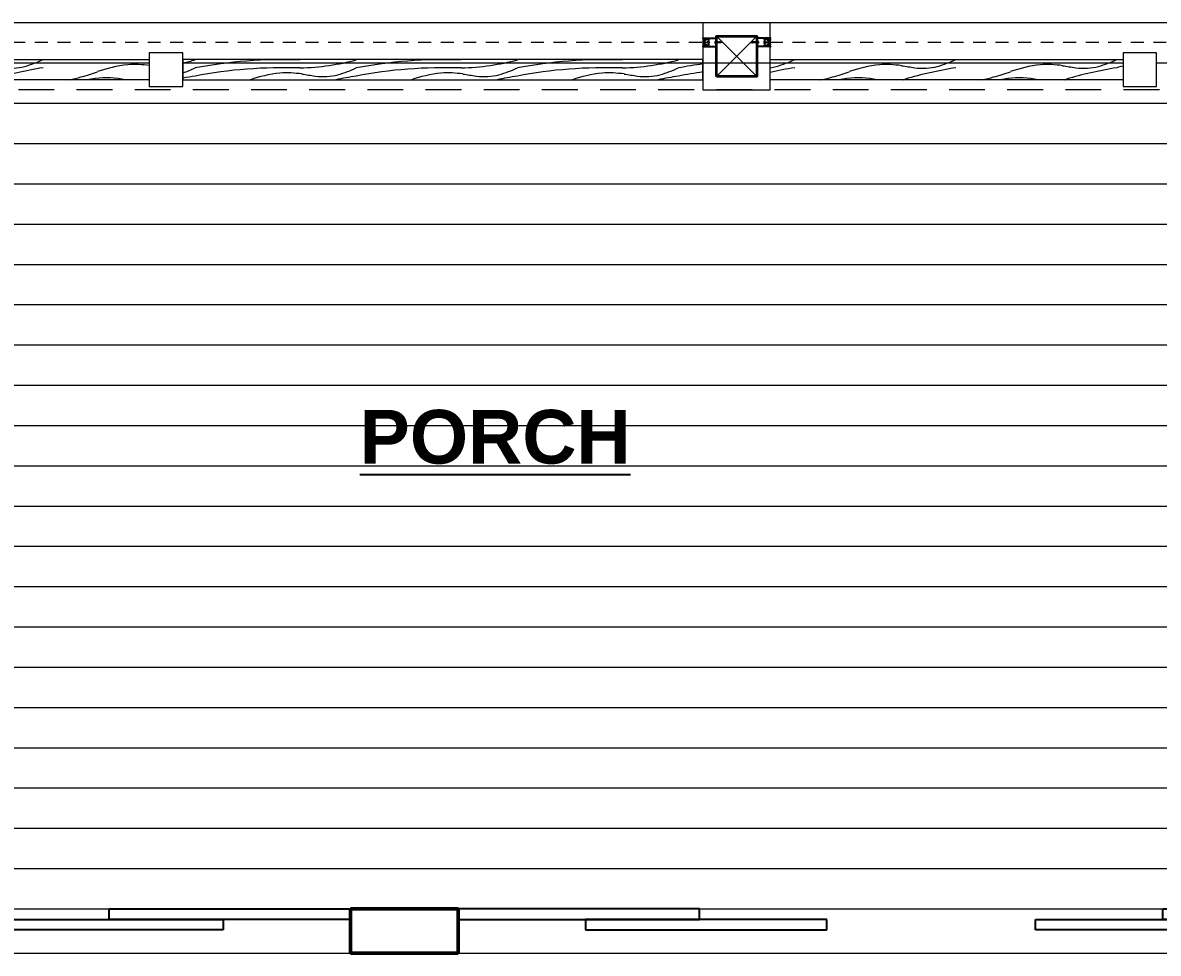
# Model space of a CAD drawing. Header units: inches. Extents: x -1373 to 690, y -94 to 608.
# Drawn here: x 105.1 to 274.3, y 306 to 444.6 of the extents above; entities that cross this region are included whole.
import ezdxf

# ---------------------------------------------------------------- set-up
doc = ezdxf.new("R2010")
doc.units = ezdxf.units.IN
doc.header["$MEASUREMENT"] = 0
for name, pattern in [('Dashed', [8.666667, 5.333333, -3.333334]), ('PHANTOM2', [1.25, 0.625, -0.125, 0.125, -0.125, 0.125, -0.125]), ('short Dashed', [3.36, 1.92, -1.44]), ('Wipeout_Contour', [39.370079, 0, -39.370079])]:
    doc.linetypes.add(name, pattern=pattern)
for name, color, linetype, lineweight, true_color in [('0_Pen_No__21', 7, 'Continuous', 13, 0x3687d9), ('0_Pen_No__22', 7, 'Continuous', 13, 0x650066), ('A-BEAM.N_Pen_No__2', 7, 'Continuous', 18, 0x404040), ('A-COLS.N_Pen_No__21', 7, 'Continuous', 13, 0x3687d9), ('A-COLS.N_Pen_No__22', 7, 'Continuous', 13, 0x650066), ('A-STRS-EXTR.N_Pen_No__2', 7, 'Continuous', 18, 0x404040), ('Doors_Pen_No__3', 7, 'Continuous', 25, 0x8c4600), ('Doors_Pen_No__6', 7, 'Continuous', 18, 0x2c53a6), ('Skin Separator Lines_Pen_No__25', 7, 'Continuous', 35, 0xd9610b)]:
    doc.layers.add(name, color=color, linetype=linetype, lineweight=lineweight, true_color=true_color)
for name, color, linetype, lineweight in [('A-ANNO-MRKR-ROOM_Pen_No__7', 172, 'Continuous', 25), ('A-COLS.N_Pen_No__23', 7, 'Continuous', 20), ('A-WALL-EXTR.N_Pen_No__1', 7, 'Continuous', 50), ('A-WALL-PRTL.N_Pen_No__23', 7, 'Continuous', 20), ('Cover Fills_Pen_No__96', 8, 'Continuous', 18), ('Doors_Pen_No__1', 7, 'Continuous', 50)]:
    doc.layers.add(name, color=color, linetype=linetype, lineweight=lineweight)
for name, color, linetype in [('A-BEAM.N', 7, 'Continuous'), ('A-COLS.N', 7, 'Continuous'), ('A-STRS-EXTR.N', 7, 'Continuous'), ('A-WALL-EXTR.N', 7, 'Continuous'), ('A-WALL-PRTL.N', 7, 'Continuous'), ('Cover Fills', 7, 'Continuous'), ('Doors', 7, 'Continuous')]:
    doc.layers.add(name, color=color, linetype=linetype)
doc.styles.add('GENERATED_STYLE_2', font='')
doc.styles.get('GENERATED_STYLE_2').set_extended_font_data('Arial', bold=True)

# ---------------------------------------------------------------- blocks, each defined once
blk = doc.blocks.new('Slab_6', base_point=(-3.57, 312.64))
at = {"layer": 'Cover Fills_Pen_No__96', "linetype": 'Continuous', "lineweight": 18}
h = blk.add_hatch(dxfattribs=at)
h.set_pattern_fill('06___Parallel_06__H', color=8, style=0, pattern_type=2)
h.set_pattern_definition([(0, (214.9315, 384.6384), (0, 6), [])])
h.paths.add_polyline_path([(-3.57, 312.64), (484.43, 312.64), (484.43, 336.64), (628.43, 336.64), (628.43, 328.64), (676.43, 328.64), (676.43, 384.64), (628.43, 384.64), (628.43, 420.64), (336.43, 420.64), (336.43, 444.64), (36.43, 444.64), (36.43, 424.64), (-3.57, 424.64)])
at = {"layer": 'A-STRS-EXTR.N_Pen_No__2', "color": 49, "linetype": 'Continuous', "lineweight": 18, "true_color": 0x404040, "flags": 128}
blk.add_lwpolyline([(-3.57, 312.64), (484.43, 312.64), (484.43, 336.64), (628.43, 336.64), (628.43, 328.64), (676.43, 328.64), (676.43, 384.64), (628.43, 384.64), (628.43, 420.64), (336.43, 420.64), (336.43, 444.64), (36.43, 444.64), (36.43, 424.64), (-3.57, 424.64)], close=True, dxfattribs=at)
blk = doc.blocks.new('*X24')
at = {"layer": 'Cover Fills_Pen_No__96', "color": 8, "linetype": 'Continuous', "lineweight": 18}
for centre, major_axis, start_param, end_param in [((210.07, 444.55), (14.76, 0), 5.227548, 5.459843), ((235.72, 432.17), (12.78, 0), 1.807645, 2.196749), ((233.67, 434.36), (8.1, 0), 1.279522, 1.688594), ((234.07, 444.55), (14.76, 0), 5.227548, 5.459843), ((259.72, 432.17), (12.78, 0), 1.807645, 2.196749), ((257.67, 434.36), (8.1, 0), 1.279522, 1.688594), ((258.07, 444.55), (14.76, 0), 5.227548, 5.459843), ((215.22, 440), (4.31, 0), 4.999261, 5.227548), ((230.66, 421.32), (34.86, 0), 1.878454, 1.990994), ((216.06, 445.5), (20.32, 0), 5.112543, 5.208763), ((214.91, 446.56), (22.74, 0), 5.208763, 5.338342), ((446.22, 788.85), (732.06, 0), 4.421115, 4.423958), ((254.66, 421.32), (34.86, 0), 1.878454, 2.116194), ((239.22, 440), (4.31, 0), 4.423958, 5.227548), ((240.06, 445.5), (20.32, 0), 5.112543, 5.208763), ((238.91, 446.56), (22.74, 0), 5.208763, 5.338342), ((470.22, 788.85), (732.06, 0), 4.421115, 4.423958), ((278.66, 421.32), (34.86, 0), 1.878454, 2.116194), ((263.22, 440), (4.31, 0), 4.423958, 5.227548), ((277.69, 429.11), (20.09, 0), 2.016916, 2.068595), ((232.88, 426.54), (20.17, 0), 1.821347, 1.882366), ((229.62, 432.92), (7, 0), 1.1682, 1.821347), ((234.31, 438.09), (4.36, 0), 5.172557, 5.257787), ((256.88, 426.54), (20.17, 0), 1.821347, 1.882366), ((253.62, 432.92), (7, 0), 1.1682, 1.821347), ((258.31, 438.09), (4.36, 0), 5.172557, 5.257787)]:
    blk.add_ellipse(centre, major_axis=major_axis, ratio=0.5, start_param=start_param, end_param=end_param, dxfattribs=at)
blk = doc.blocks.new('Slab_17', base_point=(269.02, 439.14))
at = {"layer": 'A-WALL-PRTL.N_Pen_No__23', "color": 7, "linetype": 'Continuous', "lineweight": 20, "flags": 128}
blk.add_lwpolyline([(269.02, 439.14), (269.02, 436.14), (216.43, 436.14), (216.43, 439.14)], close=True, dxfattribs=at)
at = {"layer": 'A-WALL-PRTL.N', "color": 7, "linetype": 'Continuous', "lineweight": 20}
blk.add_blockref('*X24', (0, 0), dxfattribs=at)
blk = doc.blocks.new('*X26')
at = {"layer": 'Cover Fills_Pen_No__96', "color": 8, "linetype": 'Continuous', "lineweight": 18}
for centre, major_axis, start_param, end_param in [((121.18, 447.93), (20.09, 0), 5.10884, 5.210188), ((144.01, 420.84), (36.59, 0), 1.504981, 1.941007), ((145.18, 447.93), (20.09, 0), 4.774161, 5.210188), ((168.01, 420.84), (36.59, 0), 1.504981, 1.941007), ((169.18, 447.93), (20.09, 0), 4.774161, 5.210188), ((192.01, 420.84), (36.59, 0), 1.504981, 1.941007), ((193.18, 447.93), (20.09, 0), 4.774161, 5.210188), ((216.01, 420.84), (36.59, 0), 1.835544, 1.941007), ((120.74, 443.31), (14.76, 0), 5.301261, 5.459843), ((141.33, 420.08), (34.86, 0), 1.878454, 1.934208), ((144.01, 419.64), (36.59, 0), 1.504981, 1.941007), ((146.39, 430.93), (12.78, 0), 1.807645, 2.187993), ((144.34, 433.12), (8.1, 0), 1.279522, 1.688594), ((356.89, 787.61), (732.06, 0), 4.421115, 4.423958), ((149.89, 438.76), (4.31, 0), 4.423958, 5.227548), ((165.33, 420.08), (34.86, 0), 1.878454, 1.971211), ((144.74, 443.31), (14.76, 0), 5.227548, 5.459843), ((168.01, 419.64), (36.59, 0), 1.504981, 1.941007), ((170.39, 430.93), (12.78, 0), 1.807645, 2.187993), ((168.34, 433.12), (8.1, 0), 1.279522, 1.688594), ((380.89, 787.61), (732.06, 0), 4.421115, 4.423958), ((173.89, 438.76), (4.31, 0), 4.423958, 5.227548), ((189.33, 420.08), (34.86, 0), 1.878454, 1.971211), ((168.74, 443.31), (14.76, 0), 5.227548, 5.459843), ((192.01, 419.64), (36.59, 0), 1.504981, 1.941007), ((194.39, 430.93), (12.78, 0), 1.807645, 2.187993), ((192.34, 433.12), (8.1, 0), 1.279522, 1.688594), ((404.89, 787.61), (732.06, 0), 4.421115, 4.423958), ((197.89, 438.76), (4.31, 0), 4.423958, 5.227548), ((213.33, 420.08), (34.86, 0), 1.878454, 1.971211), ((192.74, 443.31), (14.76, 0), 5.227548, 5.459843), ((216.01, 419.64), (36.59, 0), 1.835544, 1.941007)]:
    blk.add_ellipse(centre, major_axis=major_axis, ratio=0.5, start_param=start_param, end_param=end_param, dxfattribs=at)
blk = doc.blocks.new('Slab_18', base_point=(128.93, 439.14))
at = {"layer": 'A-WALL-PRTL.N_Pen_No__23', "color": 7, "linetype": 'Continuous', "lineweight": 20, "flags": 128}
blk.add_lwpolyline([(128.93, 439.14), (128.93, 436.14), (206.43, 436.14), (206.43, 439.14)], close=True, dxfattribs=at)
at = {"layer": 'A-WALL-PRTL.N', "color": 7, "linetype": 'Continuous', "lineweight": 20}
blk.add_blockref('*X26', (0, 0), dxfattribs=at)
blk = doc.blocks.new('*X28')
at = {"layer": 'Cover Fills_Pen_No__96', "color": 8, "linetype": 'Continuous', "lineweight": 18}
for centre, major_axis, start_param, end_param in [((51.72, 432.17), (12.78, 0), 1.807645, 1.997035), ((49.67, 434.36), (8.1, 0), 1.279522, 1.688594), ((50.07, 444.55), (14.76, 0), 5.227548, 5.459843), ((75.72, 432.17), (12.78, 0), 1.807645, 2.196749), ((73.67, 434.36), (8.1, 0), 1.279522, 1.688594), ((74.07, 444.55), (14.76, 0), 5.227548, 5.459843), ((99.72, 432.17), (12.78, 0), 1.807645, 2.196749), ((97.67, 434.36), (8.1, 0), 1.279522, 1.688594), ((98.07, 444.55), (14.76, 0), 5.227548, 5.459843), ((123.72, 432.17), (12.78, 0), 1.807645, 2.196749), ((121.67, 434.36), (8.1, 0), 1.287402, 1.688594), ((262.22, 788.85), (732.06, 0), 4.421115, 4.423958), ((70.66, 421.32), (34.86, 0), 1.878454, 2.116194), ((55.22, 440), (4.31, 0), 4.423958, 5.227548), ((56.06, 445.5), (20.32, 0), 5.112543, 5.208763), ((54.91, 446.56), (22.74, 0), 5.208763, 5.338342), ((286.22, 788.85), (732.06, 0), 4.421115, 4.423958), ((94.66, 421.32), (34.86, 0), 1.878454, 2.116194), ((79.22, 440), (4.31, 0), 4.423958, 5.227548), ((80.06, 445.5), (20.32, 0), 5.112543, 5.208763), ((78.91, 446.56), (22.74, 0), 5.208763, 5.338342), ((310.22, 788.85), (732.06, 0), 4.421115, 4.423958), ((118.66, 421.32), (34.86, 0), 1.878454, 2.116194), ((103.22, 440), (4.31, 0), 4.423958, 5.227548), ((104.06, 445.5), (20.32, 0), 5.112543, 5.208763), ((102.91, 446.56), (22.74, 0), 5.208763, 5.338342), ((45.62, 432.92), (7, 0), 1.1682, 1.454349), ((50.31, 438.09), (4.36, 0), 5.172557, 5.257787), ((72.88, 426.54), (20.17, 0), 1.821347, 1.882366), ((69.62, 432.92), (7, 0), 1.1682, 1.821347), ((74.31, 438.09), (4.36, 0), 5.172557, 5.257787), ((96.88, 426.54), (20.17, 0), 1.821347, 1.882366), ((93.62, 432.92), (7, 0), 1.1682, 1.821347), ((98.31, 438.09), (4.36, 0), 5.172557, 5.257787), ((120.88, 426.54), (20.17, 0), 1.821347, 1.882366), ((117.62, 432.92), (7, 0), 1.1682, 1.821347)]:
    blk.add_ellipse(centre, major_axis=major_axis, ratio=0.5, start_param=start_param, end_param=end_param, dxfattribs=at)
blk = doc.blocks.new('Slab_19', base_point=(123.93, 439.14))
at = {"layer": 'A-WALL-PRTL.N_Pen_No__23', "color": 7, "linetype": 'Continuous', "lineweight": 20, "flags": 128}
blk.add_lwpolyline([(123.93, 439.14), (123.93, 436.14), (46.43, 436.14), (46.43, 439.14)], close=True, dxfattribs=at)
at = {"layer": 'A-WALL-PRTL.N', "color": 7, "linetype": 'Continuous', "lineweight": 20}
blk.add_blockref('*X28', (0, 0), dxfattribs=at)
blk = doc.blocks.new('RD03 Slider 1')
at = {"layer": 'Doors_Pen_No__1', "color": 7, "linetype": 'Continuous', "lineweight": 50}
for p, q in [((-70.5, 0), (-70.5, -6.62)), ((70.5, 0), (70.5, -6.62))]:
    blk.add_line(p, q, dxfattribs=at)
at = {"layer": 'Doors_Pen_No__3', "color": 34, "linetype": 'Continuous', "lineweight": 25, "true_color": 0x8c4600}
for p, q in [((-34.5, 0), (-70.5, 0)), ((-70.5, 0), (-70.5, -1.57)), ((-70.5, 0), (-70.5, -6.62)), ((-34.5, -1.57), (-34.5, 0)), ((34.5, 0), (70.5, 0)), ((34.5, -1.57), (34.5, 0)), ((70.5, 0), (70.5, -1.57)), ((70.5, 0), (70.5, -6.62)), ((-70.5, -1.57), (-34.5, -1.57)), ((-15.53, -1.57), (-51.52, -1.57)), ((-51.52, -1.57), (-51.52, -3.15)), ((-15.53, -3.15), (-15.53, -1.57)), ((15.53, -1.57), (51.52, -1.57)), ((15.53, -3.15), (15.53, -1.57)), ((70.5, -1.57), (34.5, -1.57)), ((51.52, -1.57), (51.52, -3.15)), ((-51.52, -3.15), (-15.53, -3.15)), ((51.52, -3.15), (15.53, -3.15))]:
    blk.add_line(p, q, dxfattribs=at)
at = {"layer": 'Doors_Pen_No__6', "color": 167, "linetype": 'Continuous', "lineweight": 18, "true_color": 0x2c53a6}
for p, q in [((-70.5, 0), (70.5, 0)), ((-70.5, -6.62), (70.5, -6.62))]:
    blk.add_line(p, q, dxfattribs=at)
blk = doc.blocks.new('Wall_5', base_point=(484.43, 312.64))
at = {"layer": 'A-WALL-EXTR.N_Pen_No__1', "color": 7, "linetype": 'Continuous', "lineweight": 50, "flags": 128}
for points in [[(169.93, 312.64), (153.93, 312.64)], [(153.93, 306.01), (169.93, 306.01)]]:
    blk.add_lwpolyline(points, dxfattribs=at)
at = {"layer": 'Doors', "color": 34, "linetype": 'Continuous', "lineweight": 25, "true_color": 0x8c4600, "zscale": 39.37007874015748}
for p in [(83.43, 312.64), (240.43, 312.64)]:
    blk.add_blockref('RD03 Slider 1', p, dxfattribs=at)
blk = doc.blocks.new('Beam_1', base_point=(331.43, 439.64))
at = {"layer": 'A-BEAM.N_Pen_No__2', "color": 49, "linetype": 'Dashed', "lineweight": 18, "true_color": 0x404040}
for p, q in [((336.43, 444.64), (36.43, 444.64)), ((326.43, 434.64), (46.43, 434.64))]:
    blk.add_line(p, q, dxfattribs=at)
blk = doc.blocks.new('Column_11', base_point=(211.43, 439.64))
at = {"layer": 'A-COLS.N_Pen_No__21', "color": 145, "linetype": 'Continuous', "lineweight": 13, "true_color": 0x3687d9}
for p, q in [((208.43, 436.64), (214.43, 442.64)), ((214.43, 436.64), (208.43, 442.64))]:
    blk.add_line(p, q, dxfattribs=at)
at = {"layer": 'A-COLS.N_Pen_No__22', "color": 206, "linetype": 'Continuous', "lineweight": 13, "true_color": 0x650066, "flags": 128}
blk.add_lwpolyline([(206.43, 434.64), (216.43, 434.64), (216.43, 444.64), (206.43, 444.64)], close=True, dxfattribs=at)
at = {"layer": 'Skin Separator Lines_Pen_No__25', "color": 32, "linetype": 'Continuous', "lineweight": 35, "true_color": 0xd9610b, "flags": 128}
blk.add_lwpolyline([(208.43, 436.64), (208.43, 442.64), (214.43, 442.64), (214.43, 436.64)], close=True, dxfattribs=at)
blk = doc.blocks.new('Column_17', base_point=(271.52, 437.64))
at = {"color": 254, "linetype": 'Wipeout_Contour', "lineweight": 0, "ltscale": 2060.123673}
blk.add_wipeout([(274.02, 435.14), (274.02, 440.14), (269.02, 440.14), (269.02, 435.14)], dxfattribs=at).dxf.layer = 'Cover Fills'
at = {"layer": 'A-COLS.N_Pen_No__23', "color": 7, "linetype": 'Continuous', "lineweight": 20, "flags": 128}
blk.add_lwpolyline([(274.02, 435.14), (274.02, 440.14), (269.02, 440.14), (269.02, 435.14)], close=True, dxfattribs=at)
blk = doc.blocks.new('Column_18', base_point=(126.43, 437.64))
at = {"color": 254, "linetype": 'Wipeout_Contour', "lineweight": 0, "ltscale": 1822.166638}
blk.add_wipeout([(128.93, 435.14), (128.93, 440.14), (123.93, 440.14), (123.93, 435.14)], dxfattribs=at).dxf.layer = 'Cover Fills'
at = {"layer": 'A-COLS.N_Pen_No__23', "color": 7, "linetype": 'Continuous', "lineweight": 20, "flags": 128}
blk.add_lwpolyline([(128.93, 435.14), (128.93, 440.14), (123.93, 440.14), (123.93, 435.14)], close=True, dxfattribs=at)

msp = doc.modelspace()

# ---------------------------------------------------------------- linework, layer by layer
at = {"layer": '0_Pen_No__21', "color": 145, "linetype": 'short Dashed', "lineweight": 13, "true_color": 0x3687d9}
for p, q in [((46.41, 441.74), (206.46, 441.74)), ((216.43, 441.74), (326.43, 441.74))]:
    msp.add_line(p, q, dxfattribs=at)
at = {"layer": '0_Pen_No__22', "color": 206, "linetype": 'Continuous', "lineweight": 13, "true_color": 0x650066}
for p, q in [((206.36, 442.33), (206.36, 442.39)), ((206.37, 442.41), (208.42, 442.41)), ((206.37, 442.31), (206.41, 442.31)), ((206.37, 441.81), (206.37, 441.8)), ((206.37, 441.65), (206.37, 441.64)), ((206.38, 441.79), (206.42, 441.79)), ((206.42, 441.66), (206.38, 441.66)), ((206.41, 442.14), (206.41, 442.04)), ((206.5, 442.2), (206.44, 442.2)), ((206.5, 441.98), (206.44, 441.98)), ((206.5, 442.31), (206.51, 442.31)), ((206.57, 442.23), (206.5, 442.23)), ((206.5, 442.23), (206.5, 442.13)), ((206.5, 442.2), (206.5, 441.98)), ((206.55, 442.15), (206.5, 442.04)), ((206.91, 442.14), (206.5, 442.14)), ((206.5, 442.07), (206.5, 441.92)), ((206.91, 442.04), (206.5, 442.04)), ((206.6, 442.15), (206.55, 442.03)), ((206.55, 442.14), (206.55, 442.15)), ((206.55, 442.03), (206.55, 442.04)), ((206.57, 442.23), (206.57, 442.17)), ((206.65, 442.23), (206.57, 442.23)), ((206.57, 442.16), (206.57, 442.23)), ((206.57, 442.17), (206.64, 442.17)), ((206.62, 442.16), (206.57, 442.16)), ((206.57, 442.04), (206.62, 442.04)), ((206.57, 441.92), (206.57, 442.04)), ((206.57, 442.03), (206.57, 441.94)), ((206.64, 442.03), (206.57, 442.03)), ((206.57, 441.94), (206.8, 441.94)), ((206.6, 442.31), (206.61, 442.31)), ((206.66, 442.15), (206.6, 442.03)), ((206.6, 442.14), (206.6, 442.15)), ((206.6, 442.03), (206.6, 442.04)), ((206.62, 442.04), (206.62, 442.16)), ((206.64, 442.17), (206.64, 442.03)), ((206.65, 442.33), (206.65, 442.23)), ((206.78, 442.23), (206.65, 442.33)), ((206.71, 442.15), (206.66, 442.03)), ((206.66, 442.14), (206.66, 442.15)), ((206.66, 442.03), (206.66, 442.04)), ((206.7, 442.31), (206.71, 442.31)), ((206.71, 442.14), (206.71, 442.15)), ((206.76, 442.15), (206.71, 442.03)), ((206.71, 442.03), (206.71, 442.04)), ((206.75, 441.76), (207.06, 441.76)), ((207.06, 441.69), (206.75, 441.69)), ((206.82, 442.15), (206.76, 442.03)), ((206.76, 442.14), (206.76, 442.15)), ((206.76, 442.03), (206.76, 442.04)), ((206.88, 442.23), (206.78, 442.23)), ((206.93, 442.09), (206.78, 442.06)), ((206.8, 442.31), (206.8, 442.31)), ((206.8, 442.15), (206.83, 442.19)), ((206.8, 441.94), (206.8, 442.15)), ((206.82, 442.14), (206.82, 442.15)), ((206.83, 442.19), (206.88, 442.19)), ((206.91, 442.14), (206.85, 442.07)), ((206.9, 442.31), (206.9, 442.31)), ((206.91, 442.14), (206.93, 442.09)), ((206.93, 442.09), (206.91, 442.04)), ((207, 442.31), (207, 442.31)), ((207.09, 442.31), (207.1, 442.31)), ((207.39, 442.18), (207.09, 442.18)), ((207.13, 441.83), (207.13, 441.89)), ((207.14, 441.9), (207.19, 441.9)), ((207.19, 442.31), (207.2, 442.31)), ((207.39, 442.14), (207.19, 442.14)), ((207.2, 441.89), (207.2, 441.84)), ((207.29, 442.31), (207.3, 442.31)), ((207.39, 442.31), (207.4, 442.31)), ((207.39, 442.18), (207.39, 442.14)), ((207.49, 442.31), (207.5, 442.31)), ((207.59, 442.31), (208.32, 442.31)), ((208.2, 441.85), (208.3, 441.85)), ((208.2, 441.85), (208.2, 441.6)), ((208.2, 441.81), (208.3, 441.81)), ((208.2, 441.65), (208.3, 441.65)), ((208.3, 441.93), (208.33, 441.93)), ((208.3, 441.93), (208.3, 441.53)), ((208.33, 441.93), (208.33, 441.53)), ((208.33, 441.82), (208.39, 441.79)), ((208.33, 441.63), (208.4, 441.82)), ((208.33, 441.67), (208.34, 441.67)), ((208.34, 442.3), (208.34, 441.16)), ((208.34, 441.63), (208.41, 441.82)), ((208.35, 441.67), (208.44, 441.67)), ((208.4, 441.82), (208.41, 441.82)), ((208.4, 441.79), (208.48, 441.79)), ((208.42, 441.79), (208.41, 441.82)), ((208.43, 441.63), (208.42, 441.67)), ((208.43, 442.39), (208.43, 441.07)), ((208.43, 441.63), (208.5, 441.82)), ((208.44, 441.63), (208.51, 441.82)), ((208.45, 441.67), (208.54, 441.67)), ((208.5, 441.82), (208.51, 441.82)), ((208.5, 441.79), (208.58, 441.79)), ((208.52, 441.79), (208.51, 441.82)), ((208.53, 441.63), (208.52, 441.67)), ((208.53, 441.63), (208.6, 441.82)), ((208.54, 441.63), (208.61, 441.82)), ((208.55, 441.67), (208.64, 441.67)), ((208.59, 441.79), (208.68, 441.79)), ((208.6, 441.82), (208.61, 441.82)), ((208.62, 441.79), (208.61, 441.82)), ((208.63, 441.63), (208.62, 441.67)), ((208.63, 441.63), (208.7, 441.82)), ((208.64, 441.63), (208.71, 441.82)), ((208.65, 441.67), (208.74, 441.67)), ((208.69, 441.79), (208.78, 441.79)), ((208.7, 441.82), (208.71, 441.82)), ((208.72, 441.79), (208.71, 441.82)), ((208.73, 441.63), (208.72, 441.67)), ((208.73, 441.63), (208.8, 441.82)), ((208.74, 441.63), (208.81, 441.82)), ((208.75, 441.67), (208.84, 441.67)), ((208.79, 441.79), (208.88, 441.79)), ((208.8, 441.82), (208.81, 441.82)), ((208.82, 441.79), (208.81, 441.82)), ((208.83, 441.63), (208.82, 441.67)), ((208.83, 441.63), (208.89, 441.82)), ((208.84, 441.63), (208.91, 441.82)), ((208.85, 441.67), (208.94, 441.67)), ((208.89, 441.82), (208.91, 441.82)), ((208.89, 441.79), (208.98, 441.79)), ((208.92, 441.79), (208.91, 441.82)), ((208.93, 441.63), (208.91, 441.67)), ((208.93, 441.63), (208.99, 441.81)), ((208.94, 441.63), (209, 441.81)), ((208.95, 441.67), (209.04, 441.67)), ((209, 441.81), (208.99, 441.81)), ((208.99, 441.79), (209.08, 441.79)), ((209.01, 441.79), (209, 441.81)), ((209.03, 441.66), (209.08, 441.8)), ((209.03, 441.66), (209.03, 441.67)), ((209.05, 441.66), (209.03, 441.66)), ((209.05, 441.66), (209.09, 441.8)), ((209.05, 441.67), (209.08, 441.67)), ((209.09, 441.8), (209.08, 441.8)), ((209.25, 441.71), (209.08, 441.67)), ((209.1, 441.78), (209.09, 441.8)), ((209.17, 441.77), (209.09, 441.79)), ((209.14, 441.67), (209.13, 441.68)), ((209.14, 441.67), (209.18, 441.78)), ((209.15, 441.67), (209.14, 441.67)), ((209.15, 441.67), (209.19, 441.77)), ((209.19, 441.77), (209.18, 441.78)), ((209.26, 441.74), (209.18, 441.76)), ((209.19, 441.76), (209.19, 441.77)), ((209.25, 441.7), (209.24, 441.71)), ((209.25, 441.7), (209.27, 441.75)), ((209.26, 441.7), (209.25, 441.7)), ((209.26, 441.7), (209.28, 441.75)), ((209.32, 441.73), (209.26, 441.71)), ((209.28, 441.75), (209.27, 441.75)), ((209.32, 441.73), (209.27, 441.74)), ((209.28, 441.74), (209.28, 441.75)), ((213.56, 441.71), (213.61, 441.72)), ((213.56, 441.71), (213.62, 441.7)), ((213.6, 441.72), (213.61, 441.73)), ((213.62, 441.68), (213.61, 441.73)), ((213.61, 441.73), (213.62, 441.73)), ((213.62, 441.73), (213.7, 441.75)), ((213.64, 441.68), (213.62, 441.73)), ((213.62, 441.68), (213.64, 441.68)), ((213.63, 441.69), (213.8, 441.65)), ((213.64, 441.68), (213.64, 441.69)), ((213.69, 441.74), (213.7, 441.75)), ((213.7, 441.75), (213.71, 441.76)), ((213.73, 441.65), (213.7, 441.75)), ((213.71, 441.75), (213.79, 441.77)), ((213.74, 441.65), (213.71, 441.76)), ((213.73, 441.65), (213.74, 441.65)), ((213.74, 441.65), (213.75, 441.66)), ((213.78, 441.77), (213.79, 441.78)), ((213.84, 441.64), (213.79, 441.78)), ((213.79, 441.78), (213.8, 441.78)), ((213.85, 441.64), (213.8, 441.78)), ((213.89, 441.77), (213.8, 441.77)), ((213.83, 441.65), (213.8, 441.65)), ((213.93, 441.65), (213.84, 441.65)), ((213.84, 441.64), (213.85, 441.64)), ((213.85, 441.64), (213.85, 441.65)), ((213.95, 441.62), (213.88, 441.79)), ((213.88, 441.77), (213.88, 441.79)), ((213.88, 441.79), (213.89, 441.79)), ((213.96, 441.62), (213.89, 441.79)), ((213.99, 441.77), (213.9, 441.77)), ((214.03, 441.65), (213.94, 441.65)), ((213.96, 441.62), (213.97, 441.65)), ((213.97, 441.77), (213.98, 441.8)), ((214.04, 441.62), (213.98, 441.8)), ((213.99, 441.8), (213.98, 441.8)), ((214.06, 441.62), (213.99, 441.8)), ((214.09, 441.77), (214, 441.77)), ((214.13, 441.65), (214.04, 441.65)), ((214.06, 441.62), (214.07, 441.65)), ((214.07, 441.77), (214.08, 441.8)), ((214.14, 441.62), (214.08, 441.8)), ((214.09, 441.8), (214.08, 441.8)), ((214.15, 441.62), (214.09, 441.8)), ((214.19, 441.77), (214.1, 441.77)), ((214.23, 441.65), (214.14, 441.65)), ((214.15, 441.62), (214.17, 441.65)), ((214.16, 441.77), (214.18, 441.8)), ((214.24, 441.62), (214.18, 441.8)), ((214.19, 441.8), (214.18, 441.8)), ((214.25, 441.62), (214.19, 441.8)), ((214.29, 441.77), (214.2, 441.77)), ((214.33, 441.65), (214.24, 441.65)), ((214.25, 441.62), (214.27, 441.65)), ((214.26, 441.77), (214.28, 441.8)), ((214.29, 441.8), (214.28, 441.8)), ((214.34, 441.62), (214.28, 441.8)), ((214.35, 441.62), (214.29, 441.8)), ((214.39, 441.77), (214.3, 441.77)), ((214.43, 441.65), (214.34, 441.65)), ((214.35, 441.62), (214.37, 441.65)), ((214.36, 441.77), (214.38, 441.8)), ((214.44, 441.62), (214.38, 441.8)), ((214.39, 441.8), (214.38, 441.8)), ((214.45, 441.62), (214.39, 441.8)), ((214.49, 441.77), (214.4, 441.77)), ((214.53, 441.65), (214.44, 441.65)), ((214.45, 442.38), (214.45, 441.05)), ((214.45, 441.62), (214.47, 441.65)), ((216.51, 442.39), (214.46, 442.39)), ((214.46, 441.77), (214.47, 441.8)), ((214.54, 441.62), (214.47, 441.8)), ((214.49, 441.8), (214.47, 441.8)), ((214.55, 441.62), (214.49, 441.8)), ((214.55, 441.8), (214.5, 441.77)), ((214.55, 441.65), (214.54, 441.65)), ((214.55, 442.28), (214.55, 441.15)), ((214.58, 441.91), (214.55, 441.91)), ((214.55, 441.91), (214.55, 441.51)), ((215.29, 442.29), (214.56, 442.29)), ((214.58, 441.91), (214.58, 441.51)), ((214.68, 441.83), (214.58, 441.83)), ((214.68, 441.79), (214.58, 441.79)), ((214.68, 441.83), (214.68, 441.59)), ((215.39, 442.29), (215.39, 442.29)), ((215.49, 442.29), (215.49, 442.29)), ((215.5, 442.17), (215.79, 442.17)), ((215.5, 442.17), (215.5, 442.12)), ((215.5, 442.12), (215.69, 442.12)), ((215.59, 442.29), (215.58, 442.29)), ((215.69, 442.29), (215.68, 442.29)), ((215.68, 441.87), (215.68, 441.82)), ((215.74, 441.88), (215.69, 441.88)), ((215.75, 441.82), (215.75, 441.87)), ((215.79, 442.29), (215.78, 442.29)), ((216.14, 441.74), (215.82, 441.74)), ((215.82, 441.67), (216.14, 441.67)), ((215.89, 442.29), (215.88, 442.29)), ((215.98, 442.12), (215.95, 442.07)), ((215.95, 442.07), (216.11, 442.04)), ((215.95, 442.07), (215.98, 442.02)), ((215.99, 442.29), (215.98, 442.29)), ((215.98, 442.12), (216.39, 442.12)), ((215.98, 442.12), (216.03, 442.06)), ((215.98, 442.02), (216.39, 442.02)), ((216, 442.21), (216.1, 442.21)), ((216.05, 442.17), (216, 442.17)), ((216.09, 442.13), (216.05, 442.17)), ((216.07, 442.12), (216.07, 442.14)), ((216.07, 442.14), (216.12, 442.01)), ((216.09, 442.29), (216.08, 442.29)), ((216.09, 441.92), (216.09, 442.13)), ((216.31, 441.92), (216.09, 441.92)), ((216.1, 442.21), (216.24, 442.31)), ((216.12, 442.12), (216.12, 442.14)), ((216.12, 442.14), (216.17, 442.01)), ((216.12, 442.01), (216.12, 442.02)), ((216.17, 442.14), (216.23, 442.01)), ((216.17, 442.12), (216.17, 442.14)), ((216.17, 442.01), (216.17, 442.02)), ((216.18, 442.29), (216.18, 442.29)), ((216.23, 442.14), (216.28, 442.01)), ((216.23, 442.12), (216.23, 442.14)), ((216.23, 442.01), (216.23, 442.02)), ((216.24, 442.31), (216.24, 442.21)), ((216.24, 442.21), (216.31, 442.21)), ((216.24, 442.15), (216.24, 442.01)), ((216.31, 442.15), (216.24, 442.15)), ((216.24, 442.01), (216.31, 442.01)), ((216.26, 442.02), (216.26, 442.14)), ((216.26, 442.14), (216.32, 442.14)), ((216.32, 442.02), (216.26, 442.02)), ((216.28, 442.29), (216.28, 442.29)), ((216.28, 442.14), (216.34, 442.01)), ((216.28, 442.12), (216.28, 442.14)), ((216.28, 442.01), (216.28, 442.02)), ((216.31, 442.21), (216.31, 442.15)), ((216.31, 442.01), (216.31, 441.92)), ((216.32, 442.14), (216.32, 442.21)), ((216.32, 442.21), (216.38, 442.21)), ((216.32, 441.91), (216.32, 442.02)), ((216.34, 442.14), (216.38, 442.02)), ((216.34, 442.12), (216.34, 442.14)), ((216.34, 442.01), (216.34, 442.02)), ((216.38, 442.29), (216.38, 442.29)), ((216.38, 442.21), (216.38, 442.11)), ((216.38, 442.05), (216.38, 441.9)), ((216.39, 442.18), (216.39, 441.96)), ((216.39, 442.18), (216.44, 442.18)), ((216.39, 441.96), (216.44, 441.96)), ((216.5, 441.77), (216.46, 441.77)), ((216.46, 441.64), (216.5, 441.64)), ((216.51, 442.29), (216.47, 442.29)), ((216.48, 442.12), (216.48, 442.02)), ((216.51, 441.79), (216.51, 441.78)), ((216.53, 442.31), (216.53, 442.38)), ((206.36, 441.13), (206.36, 441.07)), ((206.37, 441.15), (206.41, 441.15)), ((206.37, 441.05), (208.42, 441.05)), ((206.41, 441.45), (206.41, 441.35)), ((206.5, 441.51), (206.44, 441.51)), ((206.5, 441.29), (206.44, 441.29)), ((206.5, 441.53), (206.5, 441.41)), ((206.5, 441.51), (206.5, 441.29)), ((206.55, 441.47), (206.5, 441.35)), ((206.91, 441.45), (206.5, 441.45)), ((206.5, 441.38), (206.5, 441.29)), ((206.91, 441.35), (206.5, 441.35)), ((206.5, 441.29), (206.57, 441.29)), ((206.5, 441.15), (206.51, 441.15)), ((206.6, 441.47), (206.55, 441.34)), ((206.55, 441.45), (206.55, 441.47)), ((206.55, 441.34), (206.55, 441.35)), ((206.57, 441.29), (206.57, 441.53)), ((206.66, 441.47), (206.6, 441.34)), ((206.6, 441.45), (206.6, 441.47)), ((206.6, 441.34), (206.6, 441.35)), ((206.6, 441.15), (206.61, 441.15)), ((206.71, 441.47), (206.66, 441.34)), ((206.66, 441.45), (206.66, 441.47)), ((206.66, 441.34), (206.66, 441.35)), ((206.7, 441.15), (206.71, 441.15)), ((206.71, 441.45), (206.71, 441.47)), ((206.77, 441.47), (206.71, 441.34)), ((206.71, 441.34), (206.71, 441.35)), ((206.82, 441.47), (206.77, 441.34)), ((206.77, 441.45), (206.77, 441.47)), ((206.77, 441.34), (206.77, 441.35)), ((206.93, 441.4), (206.78, 441.37)), ((206.8, 441.15), (206.8, 441.15)), ((206.82, 441.45), (206.82, 441.47)), ((206.91, 441.45), (206.85, 441.39)), ((206.9, 441.15), (206.9, 441.15)), ((206.91, 441.45), (206.93, 441.4)), ((206.93, 441.4), (206.91, 441.35)), ((207, 441.15), (207, 441.15)), ((207.39, 441.27), (207.09, 441.27)), ((207.09, 441.15), (207.1, 441.15)), ((207.13, 441.57), (207.13, 441.62)), ((207.19, 441.56), (207.14, 441.56)), ((207.39, 441.31), (207.19, 441.31)), ((207.19, 441.15), (207.2, 441.15)), ((207.2, 441.61), (207.2, 441.57)), ((207.29, 441.15), (207.3, 441.15)), ((207.39, 441.27), (207.39, 441.31)), ((207.39, 441.15), (207.4, 441.15)), ((207.49, 441.15), (207.5, 441.15)), ((207.59, 441.15), (208.32, 441.15)), ((208.2, 441.6), (208.3, 441.6)), ((208.3, 441.53), (208.33, 441.53)), ((208.33, 441.63), (208.34, 441.63)), ((208.43, 441.63), (208.44, 441.63)), ((208.53, 441.63), (208.54, 441.63)), ((208.63, 441.63), (208.64, 441.63)), ((208.73, 441.63), (208.74, 441.63)), ((208.83, 441.63), (208.84, 441.63)), ((208.93, 441.63), (208.94, 441.63)), ((213.96, 441.62), (213.95, 441.62)), ((214.06, 441.62), (214.04, 441.62)), ((214.15, 441.62), (214.14, 441.62)), ((214.25, 441.62), (214.24, 441.62)), ((214.35, 441.62), (214.34, 441.62)), ((214.45, 441.62), (214.44, 441.62)), ((216.51, 441.03), (214.46, 441.03)), ((214.55, 441.62), (214.54, 441.62)), ((214.58, 441.51), (214.55, 441.51)), ((215.29, 441.13), (214.56, 441.13)), ((214.68, 441.63), (214.58, 441.63)), ((214.68, 441.59), (214.58, 441.59)), ((215.39, 441.13), (215.39, 441.13)), ((215.49, 441.13), (215.49, 441.13)), ((215.5, 441.3), (215.69, 441.3)), ((215.5, 441.25), (215.5, 441.3)), ((215.5, 441.25), (215.79, 441.25)), ((215.59, 441.13), (215.58, 441.13)), ((215.68, 441.6), (215.68, 441.55)), ((215.69, 441.13), (215.68, 441.13)), ((215.69, 441.54), (215.74, 441.54)), ((215.75, 441.55), (215.75, 441.6)), ((215.79, 441.13), (215.78, 441.13)), ((215.89, 441.13), (215.88, 441.13)), ((215.98, 441.44), (215.95, 441.38)), ((215.95, 441.38), (216.11, 441.35)), ((215.95, 441.38), (215.98, 441.33)), ((215.98, 441.44), (216.38, 441.44)), ((215.98, 441.44), (216.03, 441.37)), ((215.98, 441.33), (216.38, 441.33)), ((215.99, 441.13), (215.98, 441.13)), ((216.06, 441.44), (216.06, 441.45)), ((216.06, 441.45), (216.12, 441.32)), ((216.09, 441.13), (216.08, 441.13)), ((216.12, 441.44), (216.12, 441.45)), ((216.12, 441.45), (216.17, 441.32)), ((216.12, 441.32), (216.12, 441.33)), ((216.17, 441.45), (216.23, 441.32)), ((216.17, 441.44), (216.17, 441.45)), ((216.17, 441.32), (216.17, 441.33)), ((216.18, 441.13), (216.18, 441.13)), ((216.23, 441.45), (216.28, 441.32)), ((216.23, 441.44), (216.23, 441.45)), ((216.23, 441.32), (216.23, 441.33)), ((216.28, 441.45), (216.33, 441.32)), ((216.28, 441.44), (216.28, 441.45)), ((216.28, 441.32), (216.28, 441.33)), ((216.28, 441.13), (216.28, 441.13)), ((216.32, 441.27), (216.32, 441.51)), ((216.38, 441.27), (216.32, 441.27)), ((216.33, 441.45), (216.38, 441.33)), ((216.33, 441.44), (216.33, 441.45)), ((216.33, 441.32), (216.33, 441.33)), ((216.38, 441.51), (216.38, 441.4)), ((216.38, 441.49), (216.38, 441.28)), ((216.38, 441.49), (216.44, 441.49)), ((216.38, 441.37), (216.38, 441.27)), ((216.38, 441.28), (216.44, 441.28)), ((216.38, 441.13), (216.38, 441.13)), ((216.47, 441.44), (216.47, 441.33)), ((216.51, 441.13), (216.47, 441.13)), ((216.51, 441.63), (216.51, 441.62)), ((216.53, 441.11), (216.53, 441.05))]:
    msp.add_line(p, q, dxfattribs=at)
at = {"layer": '0_Pen_No__22', "color": 206, "linetype": 'PHANTOM2', "lineweight": 13, "true_color": 0x650066}
for p, q in [((206.46, 441.79), (206.63, 441.79)), ((206.46, 441.79), (206.46, 441.67)), ((206.46, 441.67), (206.63, 441.67)), ((206.63, 441.79), (206.66, 441.76)), ((206.63, 441.67), (206.66, 441.7)), ((206.66, 441.7), (206.66, 441.76)), ((216.26, 441.77), (216.23, 441.74)), ((216.23, 441.68), (216.23, 441.74)), ((216.26, 441.65), (216.23, 441.68)), ((216.42, 441.77), (216.26, 441.77)), ((216.42, 441.65), (216.26, 441.65)), ((216.42, 441.77), (216.42, 441.65))]:
    msp.add_line(p, q, dxfattribs=at)
at = {"layer": '0_Pen_No__22', "color": 206, "linetype": 'Continuous', "lineweight": 13, "true_color": 0x650066, "flags": 128}
for points in [[(206.88, 442.19, -1.000034), (206.88, 441.27), (206.67, 441.27), (206.64, 441.3), (206.64, 441.35), (206.57, 441.35), (206.57, 441.22), (206.65, 441.22), (206.65, 441.13), (206.78, 441.22), (206.88, 441.22)], [(216, 442.17, 1.000034), (216, 441.25), (216.21, 441.25), (216.25, 441.28), (216.25, 441.33), (216.31, 441.33), (216.31, 441.2), (216.24, 441.2), (216.24, 441.11), (216.1, 441.2), (216, 441.2)]]:
    msp.add_lwpolyline(points, format="xyb", dxfattribs=at)
at = {"layer": '0_Pen_No__22', "color": 206, "linetype": 'Continuous', "lineweight": 13, "true_color": 0x650066}
for centre, radius, start, end in [((206.37, 442.39), 0.0158, 90, 180), ((206.37, 442.33), 0.0158, 180, 270), ((206.55, 441.72), 0.2, 104.184, 153.998), ((206.38, 441.8), 0.0142, 180, 270), ((206.38, 441.65), 0.0142, 90, 180), ((206.55, 441.72), 0.2, 206.002, 255.816), ((206.45, 442.27), 0.0618, 41.6122, 138.3878), ((206.47, 442.14), 0.0673, 118.0671, 177.4479), ((206.48, 442.04), 0.0697, 183.6648, 240.8201), ((206.42, 441.8), 0.0142, 270, 333.4313), ((206.42, 441.65), 0.0142, 26.5687, 90), ((206.55, 441.72), 0.133, 211.4059, 148.5941), ((206.5, 442.1), 0.0295, 270, 90), ((206.55, 442.27), 0.0618, 41.6122, 138.3878), ((206.55, 441.72), 0.2, 55.0371, 84.9837), ((206.65, 442.27), 0.0618, 41.6122, 138.3878), ((206.55, 441.72), 0.2, 9.5691, 55.0371), ((206.55, 441.72), 0.2, 320.69, 350.4309), ((206.75, 442.27), 0.0618, 41.6122, 138.3878), ((206.85, 442.27), 0.0618, 41.6122, 138.3878), ((206.88, 441.73), 0.507, 64.956, 90), ((206.95, 442.27), 0.0618, 41.6122, 138.3878), ((207.05, 442.27), 0.0618, 41.6122, 138.3878), ((207.06, 441.77), 0.00986, 270, 337.9554), ((207.06, 441.68), 0.00986, 22.0446, 90), ((207.17, 441.73), 0.108, 114.953, 157.9554), ((207.17, 441.73), 0.108, 202.0446, 245.047), ((207.15, 442.27), 0.0618, 41.6122, 138.3878), ((207.17, 441.73), 0.0592, 90, 270), ((207.14, 441.89), 0.00986, 90, 180), ((207.12, 441.83), 0.00986, 294.953, 0), ((207.17, 441.73), 0.0592, 47.89, 90), ((207.17, 441.73), 0.0592, 270, 312.11), ((207.19, 442.13), 0.00613, 115.839, 208.9336), ((206.88, 441.73), 0.507, 307.2296, 52.7994), ((207.19, 441.89), 0.00986, 0, 90), ((207.25, 442.27), 0.0618, 41.6122, 138.3878), ((207.21, 441.84), 0.00986, 180, 250.8052), ((207.17, 441.73), 0.108, 47.89, 70.8052), ((207.23, 441.79), 0.0246, 227.89, 270), ((207.23, 441.66), 0.0246, 90, 132.11), ((207.17, 441.73), 0.108, 289.1948, 312.11), ((207.23, 441.79), 0.0246, 270, 47.89), ((207.23, 441.66), 0.0246, 312.11, 90), ((207.35, 442.27), 0.0618, 41.6122, 138.3878), ((207.44, 442.27), 0.0618, 41.6122, 138.3878), ((207.54, 442.27), 0.0618, 41.6122, 138.3878), ((208.32, 442.3), 0.0158, 0, 90), ((208.42, 442.39), 0.0158, 0, 90), ((214.46, 442.38), 0.0158, 90, 180), ((214.56, 442.28), 0.0158, 90, 180), ((215.34, 442.25), 0.0618, 41.6122, 138.3878), ((215.44, 442.25), 0.0618, 41.6122, 138.3878), ((215.54, 442.25), 0.0618, 41.6122, 138.3878), ((216, 441.71), 0.507, 127.2006, 232.7704), ((215.64, 442.25), 0.0618, 41.6122, 138.3878), ((215.65, 441.77), 0.0246, 132.11, 270), ((215.65, 441.65), 0.0246, 90, 227.89), ((215.71, 441.71), 0.108, 109.1948, 132.11), ((215.65, 441.77), 0.0246, 270, 312.11), ((215.65, 441.65), 0.0246, 47.89, 90), ((215.67, 441.82), 0.00986, 289.1948, 0), ((215.71, 441.71), 0.0592, 90, 132.11), ((215.71, 441.71), 0.0592, 227.89, 270), ((215.69, 441.87), 0.00986, 90, 180), ((215.74, 442.25), 0.0618, 41.6122, 138.3878), ((215.69, 442.11), 0.00613, 331.0664, 64.161), ((215.71, 441.71), 0.0592, 270, 90), ((215.74, 441.87), 0.00986, 0, 90), ((215.76, 441.82), 0.00986, 180, 245.047), ((215.71, 441.71), 0.108, 22.0446, 65.047), ((215.71, 441.71), 0.108, 294.953, 337.9554), ((215.83, 442.25), 0.0618, 41.6122, 138.3878), ((216, 441.71), 0.507, 90, 115.044), ((215.82, 441.75), 0.00986, 202.0446, 270), ((215.82, 441.66), 0.00986, 90, 157.9554), ((215.93, 442.25), 0.0618, 41.6122, 138.3878), ((216.03, 442.25), 0.0618, 41.6122, 138.3878), ((216.13, 442.25), 0.0618, 41.6122, 138.3878), ((216.33, 441.71), 0.2, 124.9629, 170.4309), ((216.33, 441.71), 0.2, 189.5691, 219.31), ((216.23, 442.25), 0.0618, 41.6122, 138.3878), ((216.33, 441.71), 0.133, 31.4059, 328.5941), ((216.33, 441.71), 0.2, 95.0163, 124.9629), ((216.33, 442.25), 0.0618, 41.6122, 138.3878), ((216.38, 442.08), 0.0295, 90, 270), ((216.43, 442.25), 0.0618, 41.6122, 138.3878), ((216.33, 441.71), 0.2, 26.002, 75.816), ((216.41, 442.12), 0.0673, 2.5521, 61.9329), ((216.41, 442.02), 0.0697, 299.1799, 356.3352), ((216.46, 441.78), 0.0142, 206.5687, 270), ((216.46, 441.63), 0.0142, 90, 153.4313), ((216.5, 441.78), 0.0142, 270, 0), ((216.5, 441.63), 0.0142, 0, 90), ((216.51, 442.38), 0.0158, 0, 90), ((216.51, 442.31), 0.0158, 270, 0), ((206.37, 441.13), 0.0158, 90, 180), ((206.37, 441.07), 0.0158, 180, 270), ((206.48, 441.45), 0.0673, 118.0671, 177.4479), ((206.48, 441.36), 0.0697, 183.6648, 240.8201), ((206.45, 441.19), 0.0618, 221.6122, 318.3878), ((206.5, 441.4), 0.0149, 270, 90), ((206.55, 441.19), 0.0618, 221.6122, 318.3878), ((206.55, 441.72), 0.2, 275.0163, 304.9629), ((206.65, 441.19), 0.0618, 221.6122, 318.3878), ((206.55, 441.72), 0.2, 304.9629, 312.4458), ((206.69, 441.58), 0.0056, 223.687, 44.4156), ((206.55, 441.72), 0.2, 315.6568, 317.479), ((206.7, 441.59), 0.0056, 228.7731, 49.3959), ((206.75, 441.19), 0.0618, 221.6122, 318.3878), ((206.85, 441.19), 0.0618, 221.6122, 318.3878), ((206.88, 441.73), 0.507, 270.0039, 294.9775), ((206.95, 441.19), 0.0618, 221.6122, 318.3878), ((207.05, 441.19), 0.0618, 221.6122, 318.3878), ((207.15, 441.19), 0.0618, 221.6122, 318.3878), ((207.12, 441.62), 0.00986, 0, 65.047), ((207.14, 441.57), 0.00986, 180, 270), ((207.19, 441.57), 0.00986, 270, 0), ((207.19, 441.32), 0.00613, 151.0664, 244.161), ((207.21, 441.61), 0.00986, 109.1948, 180), ((207.25, 441.19), 0.0618, 221.6122, 318.3878), ((207.35, 441.19), 0.0618, 221.6122, 318.3878), ((207.44, 441.19), 0.0618, 221.6122, 318.3878), ((207.54, 441.19), 0.0618, 221.6122, 318.3878), ((208.32, 441.16), 0.0158, 270, 0), ((208.42, 441.07), 0.0158, 270, 0), ((214.46, 441.05), 0.0158, 180, 270), ((214.56, 441.15), 0.0158, 180, 270), ((215.34, 441.17), 0.0618, 221.6122, 318.3878), ((215.44, 441.17), 0.0618, 221.6122, 318.3878), ((215.54, 441.17), 0.0618, 221.6122, 318.3878), ((215.64, 441.17), 0.0618, 221.6122, 318.3878), ((215.71, 441.71), 0.108, 227.89, 250.8052), ((215.67, 441.6), 0.00986, 0, 70.8052), ((215.69, 441.55), 0.00986, 180, 270), ((215.69, 441.3), 0.00613, 295.839, 28.9336), ((215.74, 441.17), 0.0618, 221.6122, 318.3878), ((215.74, 441.55), 0.00986, 270, 0), ((215.76, 441.6), 0.00986, 114.953, 180), ((216, 441.71), 0.507, 245.0225, 269.9961), ((215.83, 441.17), 0.0618, 221.6122, 318.3878), ((215.93, 441.17), 0.0618, 221.6122, 318.3878), ((216.03, 441.17), 0.0618, 221.6122, 318.3878), ((216.13, 441.17), 0.0618, 221.6122, 318.3878), ((216.18, 441.58), 0.0056, 130.6041, 311.2269), ((216.23, 441.17), 0.0618, 221.6122, 318.3878), ((216.33, 441.71), 0.2, 222.521, 224.3432), ((216.2, 441.56), 0.0056, 135.5844, 316.313), ((216.33, 441.71), 0.2, 227.5542, 235.0371), ((216.33, 441.71), 0.2, 235.0371, 264.9837), ((216.33, 441.17), 0.0618, 221.6122, 318.3878), ((216.38, 441.38), 0.0149, 90, 270), ((216.33, 441.71), 0.2, 284.184, 333.998), ((216.43, 441.17), 0.0618, 221.6122, 318.3878), ((216.41, 441.43), 0.0673, 2.5521, 61.9329), ((216.4, 441.34), 0.0697, 299.1799, 356.3352), ((216.51, 441.11), 0.0158, 0, 90), ((216.51, 441.05), 0.0158, 270, 0)]:
    msp.add_arc(centre, radius, start, end, dxfattribs=at)

# ---------------------------------------------------------------- block references
at = {"layer": 'A-BEAM.N', "color": 49, "lineweight": 18, "true_color": 0x404040}
msp.add_blockref('Beam_1', (331.43, 439.64), dxfattribs=at)
at = {"layer": 'A-COLS.N', "color": 32, "lineweight": 35, "true_color": 0xd9610b}
msp.add_blockref('Column_11', (211.43, 439.64), dxfattribs=at)
at = {"layer": 'A-STRS-EXTR.N', "color": 49, "linetype": 'Continuous', "lineweight": 18, "true_color": 0x404040}
msp.add_blockref('Slab_6', (-3.57, 312.64), dxfattribs=at)
at = {"layer": 'A-WALL-EXTR.N', "color": 7, "lineweight": 50}
msp.add_blockref('Wall_5', (484.43, 312.64), dxfattribs=at)
at = {"layer": 'A-WALL-PRTL.N', "color": 7, "linetype": 'Continuous', "lineweight": 20}
for name, p in [('Slab_19', (123.93, 439.14)), ('Slab_18', (128.93, 439.14)), ('Slab_17', (269.02, 439.14))]:
    msp.add_blockref(name, p, dxfattribs=at)

# ---------------------------------------------------------------- texts
at = {"layer": 'A-ANNO-MRKR-ROOM_Pen_No__7', "color": 172, "linetype": 'Continuous', "lineweight": 25, "insert": (155.29, 386.96), "char_height": 8, "attachment_point": 1, "style": 'GENERATED_STYLE_2'}
msp.add_mtext('\\A1;{\\pql;\\fArial|b1|i0|c0|p34;\\L\\LPORCH}', dxfattribs=at)

# ---------------------------------------------------------------- next in the draw order: block references
at = {"layer": 'A-COLS.N', "color": 32, "lineweight": 35, "true_color": 0xd9610b}
for name, p in [('Column_18', (126.43, 437.64)), ('Column_17', (271.52, 437.64))]:
    msp.add_blockref(name, p, dxfattribs=at)

doc.saveas('drawing.dxf')
